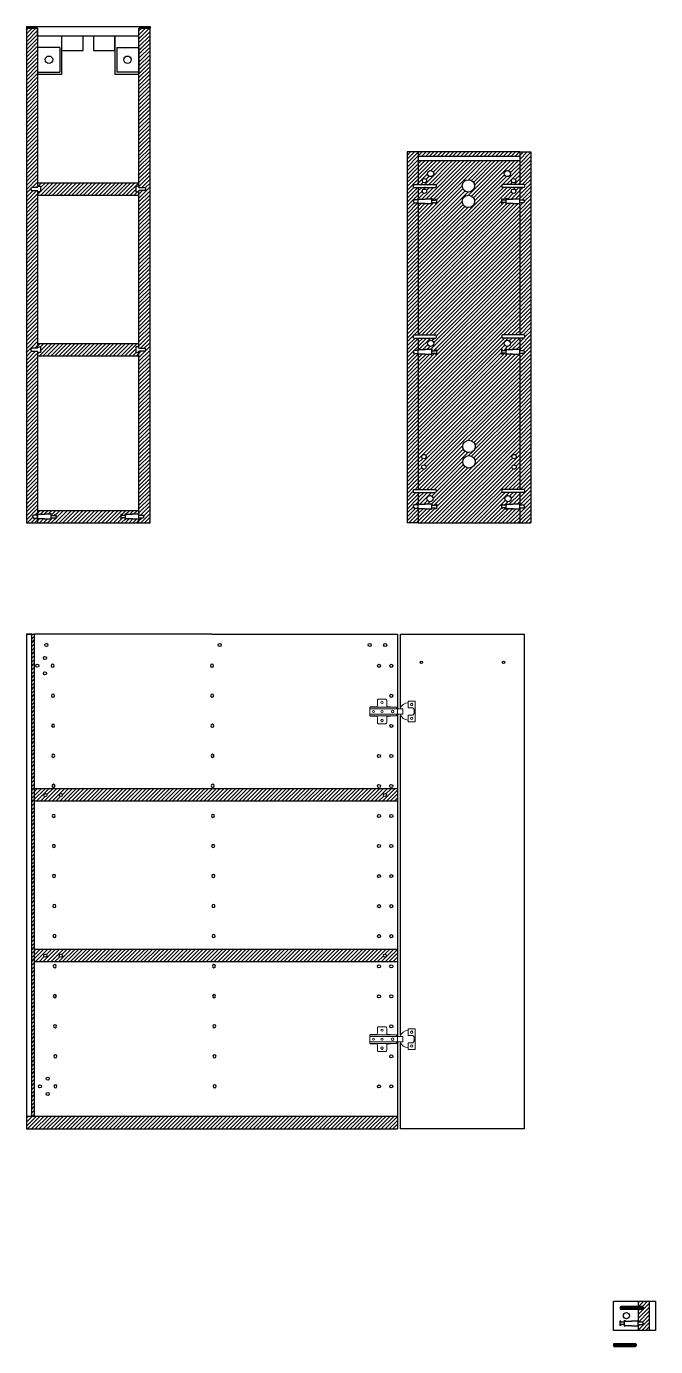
# Model space of a CAD drawing. Header units: millimetres. Extents: x 4413 to 32800, y 1732 to 26183.
# Drawn here: x 19314 to 20331, y 8447 to 10582 of the extents above; entities that cross this region are included whole.
import ezdxf

# ---------------------------------------------------------------- set-up
doc = ezdxf.new("R2010")
doc.units = ezdxf.units.MM
for name, color, linetype, lineweight in [('A-FURN_Num_Penna__252_Num_Penna__252_Num_Penna__3_Num_Penna__252_Num_Penna__252_Num_Penna__252_Num_Penna__252_Num_Penna__252_Num_Penna__252_Num_Penna__252_Num_Penna__252_Num_Penna__252_Num_Penna__252_Num_Penna__252_Num_Penna__5', 5, 'Continuous', 18), ('INFO_Num_Penna__2_Num_Penna__2_Num_Penna__2_Num_Penna__2_Num_Penna__5', 5, 'Continuous', 18), ('PDF _Geometria_Num_Penna__5', 5, 'Continuous', 18), ('PDF22_Geometry_Num_Penna__1_Num_Penna__255_Num_Penna__5_Num_Penna__5_Num_Penna__5', 5, 'Continuous', 18)]:
    doc.layers.add(name, color=color, linetype=linetype, lineweight=lineweight)
pattern_1 = [(45, (1805.32, 0), (-3.1430896, 3.1430896), [])]

# ---------------------------------------------------------------- blocks, each defined once
blk = doc.blocks.new('*U78')
at = {"color": 8}
blk.add_circle((0, 0), 2.5, dxfattribs=at)
blk = doc.blocks.new('*U79')
at = {"color": 0, "linetype": 'ByBlock', "lineweight": -2, "transparency": 16777216}
for p in [(0, 0), (0, -48.6), (0, -97.2), (0, -145.8), (0, -194.4), (0, -243), (0, -291.6), (0, -340.2), (0, -388.8), (0, -437.4), (0, -486), (0, -534.6), (0, -583.2), (0, -631.8), (0, -680.4)]:
    blk.add_blockref('*U78', p, dxfattribs=at)
blk = doc.blocks.new('*U80')
at = {"color": 8}
blk.add_circle((0, 0), 2.5, dxfattribs=at)
blk = doc.blocks.new('*U81')
at = {"color": 0, "linetype": 'ByBlock', "lineweight": -2, "transparency": 16777216}
for p in [(0, 0), (0, -48.6), (0, -97.2), (0, -145.8), (0, -194.4), (0, -243), (0, -291.6), (0, -340.2), (0, -388.8), (0, -437.4), (0, -486), (0, -534.6), (0, -583.2), (0, -631.8), (0, -680.4)]:
    blk.add_blockref('*U80', p, dxfattribs=at)

msp = doc.modelspace()

# ---------------------------------------------------------------- hatches: boundary and pattern name
h = msp.add_hatch()
h.set_pattern_fill('ANSI31', color=8, scale=1.4)
h.paths.add_polyline_path([(19332, 10056.6), (19322.2, 10056.6), (19321, 10059.1), (19322.2, 10061.6), (19332, 10061.6), (19332, 10316.6), (19322.2, 10316.6), (19321, 10319.1), (19322.2, 10321.6), (19332, 10321.6), (19332, 10579.1), (19314, 10579.1), (19314, 9779.1), (19332, 9779.1), (19332, 9786.6), (19325.2, 9786.6), (19324, 9789.1), (19325.2, 9791.6), (19332, 9791.6)])
h = msp.add_hatch()
h.set_pattern_fill('ANSI31', color=8, scale=1.4)
h.set_pattern_definition(pattern_1)
h.paths.add_polyline_path([(19496, 10061.6), (19505.8, 10061.6), (19507, 10059.1), (19505.8, 10056.6), (19496, 10056.6), (19496, 9791.6), (19502.8, 9791.6), (19504, 9789.1), (19502.8, 9786.6), (19496, 9786.6), (19496, 9779.1), (19514, 9779.1), (19514, 10579.1), (19496, 10579.1), (19496, 10321.6), (19505.8, 10321.6), (19507, 10319.1), (19505.8, 10316.6), (19496, 10316.6)])
h = msp.add_hatch()
h.set_pattern_fill('ANSI31', color=8, scale=1.4)
h.set_pattern_definition(pattern_1)
h.paths.add_polyline_path([(19947.6, 9779.1), (19929.6, 9779.1), (19929.6, 10379.1), (19947.6, 10379.1), (19947.6, 10326.6), (19946.6, 10326.6), (19940.6, 10326.6), (19939.6, 10325.6), (19939.6, 10322.6), (19940.6, 10321.6), (19947.6, 10321.6), (19947.6, 10304.1), (19947.6, 10301.6), (19940.8, 10301.6), (19939.6, 10299.1), (19940.8, 10296.6), (19947.6, 10296.6), (19947.6, 10294.1), (19947.6, 10083.1), (19946.6, 10083.1), (19940.6, 10083.1), (19939.6, 10082.1), (19939.6, 10079.1), (19940.6, 10078.1), (19946.6, 10078.1), (19947.6, 10078.1), (19947.6, 10060.6), (19947.6, 10058.1), (19940.8, 10058.1), (19939.6, 10055.6), (19940.8, 10053.1), (19947.6, 10053.1), (19947.6, 10050.6), (19947.6, 9833.1), (19946.6, 9833.1), (19940.6, 9833.1), (19939.6, 9832.1), (19939.6, 9829.1), (19940.6, 9828.1), (19946.6, 9828.1), (19947.6, 9828.1), (19947.6, 9810.6), (19947.6, 9808.1), (19940.8, 9808.1), (19939.6, 9805.6), (19940.8, 9803.1), (19947.6, 9803.1), (19947.6, 9800.6)])
h = msp.add_hatch()
h.set_pattern_fill('ANSI31', color=8, scale=1.4)
h.set_pattern_definition(pattern_1)
h.paths.add_polyline_path([(20029.6, 10372.1), (20111.6, 10372.1), (20111.6, 10379.1), (20029.6, 10379.1), (19947.6, 10379.1), (19947.6, 10372.1)])
h = msp.add_hatch()
h.set_pattern_fill('ANSI31', color=8, scale=1.4)
h.set_pattern_definition(pattern_1)
h.paths.add_polyline_path([(20111.6, 9779.1), (20129.6, 9779.1), (20129.6, 10379.1), (20111.6, 10379.1), (20111.6, 10326.6), (20112.6, 10326.6), (20118.6, 10326.6), (20119.6, 10325.6), (20119.6, 10322.6), (20118.6, 10321.6), (20111.6, 10321.6), (20111.6, 10304.1), (20111.6, 10301.6), (20118.4, 10301.6), (20119.6, 10299.1), (20118.4, 10296.6), (20111.6, 10296.6), (20111.6, 10294.1), (20111.6, 10083.1), (20112.6, 10083.1), (20118.6, 10083.1), (20119.6, 10082.1), (20119.6, 10079.1), (20118.6, 10078.1), (20112.6, 10078.1), (20111.6, 10078.1), (20111.6, 10060.6), (20111.6, 10058.1), (20118.4, 10058.1), (20119.6, 10055.6), (20118.4, 10053.1), (20111.6, 10053.1), (20111.6, 10050.6), (20111.6, 9833.1), (20112.6, 9833.1), (20118.6, 9833.1), (20119.6, 9832.1), (20119.6, 9829.1), (20118.6, 9828.1), (20112.6, 9828.1), (20111.6, 9828.1), (20111.6, 9810.6), (20111.6, 9808.1), (20118.4, 9808.1), (20119.6, 9805.6), (20118.4, 9803.1), (20111.6, 9803.1), (20111.6, 9800.6)])
h = msp.add_hatch()
h.set_pattern_fill('ANSI31', color=8, scale=1.4)
h.set_pattern_definition(pattern_1)
h.paths.add_polyline_path([(20082.1, 10059.1), (20083.6, 10059.1), (20083.6, 10057.6), (20089.6, 10057.6), (20089.6, 10060.6), (20090.6, 10059.4), (20100.6, 10059.4), (20110.6, 10059.4), (20111.6, 10060.6), (20111.6, 10078.1), (20083.7, 10078.1), (20082.7, 10079.1), (20082.7, 10082.1), (20083.7, 10083.1), (20111.6, 10083.1), (20111.6, 10294.1), (20110.6, 10295.4), (20100.6, 10295.4), (20090.6, 10295.4), (20089.6, 10294.1), (20089.6, 10297.1), (20083.6, 10297.1), (20083.6, 10295.6), (20082.1, 10295.6), (20082.1, 10302.6), (20083.6, 10302.6), (20083.6, 10301.1), (20089.6, 10301.1), (20089.6, 10304.1), (20090.6, 10302.9), (20100.6, 10302.9), (20110.6, 10302.9), (20111.6, 10304.1), (20111.6, 10321.6), (20083.7, 10321.6), (20082.7, 10322.6), (20082.7, 10325.6), (20083.7, 10326.6), (20111.6, 10326.6), (20111.6, 10365.1), (20029.6, 10365.1), (19947.6, 10365.1), (19947.6, 10326.6), (19975.5, 10326.6), (19976.5, 10325.6), (19976.5, 10322.6), (19975.5, 10321.6), (19947.6, 10321.6), (19947.6, 10304.1), (19948.6, 10302.9), (19958.6, 10302.9), (19968.6, 10302.9), (19969.6, 10304.1), (19969.6, 10301.1), (19975.6, 10301.1), (19975.6, 10302.6), (19977.1, 10302.6), (19977.1, 10295.6), (19975.6, 10295.6), (19975.6, 10297.1), (19969.6, 10297.1), (19969.6, 10296.6), (19969.6, 10294.1), (19968.6, 10295.4), (19958.6, 10295.4), (19948.6, 10295.4), (19947.6, 10294.1), (19947.6, 10083.1), (19975.5, 10083.1), (19976.5, 10082.1), (19976.5, 10079.1), (19975.5, 10078.1), (19947.6, 10078.1), (19947.6, 10060.6), (19948.6, 10059.4), (19958.6, 10059.4), (19968.6, 10059.4), (19969.6, 10060.6), (19969.6, 10057.6), (19975.6, 10057.6), (19975.6, 10059.1), (19977.1, 10059.1), (19977.1, 10052.1), (19975.6, 10052.1), (19975.6, 10053.6), (19969.6, 10053.6), (19969.6, 10053.1), (19969.6, 10050.6), (19968.6, 10051.9), (19958.6, 10051.9), (19948.6, 10051.9), (19947.6, 10050.6), (19947.6, 9833.1), (19975.5, 9833.1), (19976.5, 9832.1), (19976.5, 9829.1), (19975.5, 9828.1), (19947.6, 9828.1), (19947.6, 9810.6), (19948.6, 9809.4), (19958.6, 9809.4), (19968.6, 9809.4), (19969.6, 9810.6), (19969.6, 9807.6), (19975.6, 9807.6), (19975.6, 9809.1), (19977.1, 9809.1), (19977.1, 9802.1), (19975.6, 9802.1), (19975.6, 9803.6), (19969.6, 9803.6), (19969.6, 9803.1), (19969.6, 9800.6), (19968.6, 9801.9), (19958.6, 9801.9), (19948.6, 9801.9), (19947.6, 9800.6), (19947.6, 9779.1), (20111.6, 9779.1), (20111.6, 9800.6), (20110.6, 9801.9), (20100.6, 9801.9), (20090.6, 9801.9), (20089.6, 9800.6), (20089.6, 9803.6), (20083.6, 9803.6), (20083.6, 9802.1), (20082.1, 9802.1), (20082.1, 9809.1), (20083.6, 9809.1), (20083.6, 9807.6), (20089.6, 9807.6), (20089.6, 9808.1), (20089.6, 9810.6), (20090.6, 9809.4), (20100.6, 9809.4), (20110.6, 9809.4), (20111.6, 9810.6), (20111.6, 9828.1), (20083.7, 9828.1), (20082.7, 9829.1), (20082.7, 9832.1), (20083.7, 9833.1), (20111.6, 9833.1), (20111.6, 10050.6), (20110.6, 10051.9), (20100.6, 10051.9), (20090.6, 10051.9), (20089.6, 10050.6), (20089.6, 10053.6), (20083.6, 10053.6), (20083.6, 10052.1), (20082.1, 10052.1)])
h.paths.add_polyline_path([(20086.6, 10069.6, -1), (20096.6, 10069.6, -1)], flags=16)
h.paths.add_polyline_path([(19962.6, 10069.6, -1), (19972.6, 10069.6, -1)], flags=16)
h.paths.add_polyline_path([(20039.6, 9902.8, -1), (20019.6, 9902.8, -1)], flags=16)
h.paths.add_polyline_path([(20039.6, 9877.8, -1), (20019.6, 9877.8, -1)], flags=16)
h.paths.add_polyline_path([(20106.1, 9886.3, -1), (20099.1, 9886.3, -1)], flags=16)
h.paths.add_polyline_path([(19960.1, 9886.3, -1), (19953.1, 9886.3, -1)], flags=16)
h.paths.add_polyline_path([(20106.1, 9869.3, -1), (20099.1, 9869.3, -1)], flags=16)
h.paths.add_polyline_path([(19960.1, 9869.3, -1), (19953.1, 9869.3, -1)], flags=16)
h.paths.add_polyline_path([(20097.6, 9818.1, -1), (20087.6, 9818.1, -1)], flags=16)
h.paths.add_polyline_path([(20018.6, 10299.1, -1), (20038.6, 10299.1, -1)], flags=16)
h.paths.add_polyline_path([(19971.6, 9818.1, -1), (19961.6, 9818.1, -1)], flags=16)
h.paths.add_polyline_path([(20018.6, 10324.1, -1), (20038.6, 10324.1, -1)], flags=16)
h.paths.add_polyline_path([(20098.1, 10315.6, -1), (20105.1, 10315.6, -1)], flags=16)
h.paths.add_polyline_path([(19954.1, 10315.6, -1), (19961.1, 10315.6, -1)], flags=16)
h.paths.add_polyline_path([(20098.1, 10332.6, -1), (20105.1, 10332.6, -1)], flags=16)
h.paths.add_polyline_path([(19954.1, 10332.6, -1), (19961.1, 10332.6, -1)], flags=16)
h.paths.add_polyline_path([(20086.6, 10344.1, -1), (20096.6, 10344.1, -1)], flags=16)
h.paths.add_polyline_path([(19962.6, 10344.1, -1), (19972.6, 10344.1, -1)], flags=16)
h = msp.add_hatch()
h.set_pattern_fill('ANSI31', color=8, scale=1.4)
h.set_pattern_definition(pattern_1)
h.paths.add_polyline_path([(19332, 10322.6), (19334.5, 10323.6), (19337, 10323.6), (19337, 10314.6), (19334.5, 10314.6), (19332, 10315.6), (19332, 10309.1), (19496, 10309.1), (19496, 10315.6), (19493.5, 10314.6), (19491, 10314.6), (19491, 10323.6), (19493.5, 10323.6), (19496, 10322.6), (19496, 10329.1), (19332, 10329.1)])
h = msp.add_hatch()
h.set_pattern_fill('ANSI31', color=8, scale=1.4)
h.set_pattern_definition(pattern_1)
h.paths.add_polyline_path([(19332, 10062.6), (19334.5, 10063.6), (19337, 10063.6), (19337, 10054.6), (19334.5, 10054.6), (19332, 10055.6), (19332, 10049.1), (19496, 10049.1), (19496, 10055.6), (19493.5, 10054.6), (19491, 10054.6), (19491, 10063.6), (19493.5, 10063.6), (19496, 10062.6), (19496, 10069.1), (19332, 10069.1)])
h = msp.add_hatch()
h.set_pattern_fill('ANSI31', color=8, scale=1.4)
h.set_pattern_definition(pattern_1)
h.paths.add_polyline_path([(19474, 9787.1), (19468, 9787.1), (19468, 9785.6), (19466.5, 9785.6), (19466.5, 9792.6), (19468, 9792.6), (19468, 9791.1), (19474, 9791.1), (19474, 9794.1), (19475, 9792.9), (19495, 9792.9), (19496, 9794.1), (19496, 9799.1), (19332, 9799.1), (19332, 9794.1), (19333, 9792.9), (19353, 9792.9), (19354, 9794.1), (19354, 9791.1), (19360, 9791.1), (19360, 9792.6), (19361.5, 9792.6), (19361.5, 9785.6), (19360, 9785.6), (19360, 9787.1), (19354, 9787.1), (19354, 9784.1), (19353, 9785.4), (19333, 9785.4), (19332, 9784.1), (19332, 9779.1), (19496, 9779.1), (19496, 9784.1), (19495, 9785.4), (19475, 9785.4), (19474, 9784.1)])
h = msp.add_hatch()
h.set_pattern_fill('ANSI31', color=8, scale=1.4)
h.paths.add_polyline_path([(19326.5, 8819), (19322.5, 8819), (19322.5, 9599), (19326.5, 9599)])
h = msp.add_hatch()
h.set_pattern_fill('ANSI31', color=8, scale=1.4)
edge = h.paths.add_edge_path(flags=16)
edge.add_arc((19893.6, 9339), 2.5, 0, 360)
edge = h.paths.add_edge_path(flags=16)
edge.add_arc((19344.7, 9339), 2.5, 0, 360)
edge = h.paths.add_edge_path(flags=16)
edge.add_arc((19369.7, 9339), 2.5, 0, 360)
edge = h.paths.add_edge_path()
edge.add_line((19326.5, 9349), (19326.5, 9329))
edge.add_line((19914, 9349), (19326.5, 9349))
edge.add_line((19914, 9329), (19326.5, 9329))
edge.add_line((19914, 9349), (19914, 9329))
h = msp.add_hatch()
h.set_pattern_fill('ANSI31', color=8, scale=1.4)
edge = h.paths.add_edge_path(flags=16)
edge.add_arc((19893.6, 9079), 2.5, 0, 360)
edge = h.paths.add_edge_path(flags=16)
edge.add_arc((19369.7, 9079), 2.5, 0, 360)
edge = h.paths.add_edge_path(flags=16)
edge.add_arc((19344.7, 9079), 2.5, 0, 360)
edge = h.paths.add_edge_path()
edge.add_line((19914, 9069), (19326.5, 9069))
edge.add_line((19326.5, 9089), (19326.5, 9069))
edge.add_line((19914, 9089), (19326.5, 9089))
edge.add_line((19914, 9089), (19914, 9069))
h = msp.add_hatch()
h.set_pattern_fill('ANSI31', color=8, scale=1.4)
edge = h.paths.add_edge_path()
edge.add_line((19314, 8819), (19314, 8799))
edge.add_line((19914, 8819), (19314, 8819))
edge.add_line((19314, 8799), (19914, 8799))
edge.add_line((19914, 8819), (19914, 8799))
h = msp.add_hatch()
h.set_pattern_fill('ANSI31', color=8, scale=1.4)
h.set_pattern_definition([(45, (1996.9822, -1321.448), (-3.1430896, 3.1430896), [])])
h.paths.add_polyline_path([(20303.2, 8472.7), (20321.2, 8472.7), (20321.2, 8520), (20303.2, 8520), (20303.2, 8511.7), (20304.2, 8511.7), (20310.2, 8511.7), (20311.2, 8510.7), (20311.2, 8507.7), (20310.2, 8506.7), (20304.2, 8506.7), (20303.2, 8506.7), (20303.2, 8489.2), (20303.2, 8486.7), (20310, 8486.7), (20311.2, 8484.2), (20310, 8481.7), (20303.2, 8481.7)])

# ---------------------------------------------------------------- linework, layer by layer
at = {"color": 7}
for p, q in [((19314, 10582.1), (19514, 10582.1)), ((19314, 10582.1), (19314, 10579.1)), ((19314, 10579.1), (19332, 10579.1)), ((19332, 10567.1), (19332, 10579.1)), ((19496, 10579.1), (19514, 10579.1)), ((19496, 10567.1), (19496, 10579.1)), ((19514, 10582.1), (19514, 10579.1)), ((19332, 10567.1), (19457.2, 10567.1)), ((19370.8, 10567.1), (19370.8, 10504.2)), ((19370.8, 10567.1), (19370.8, 10543.1)), ((19405.8, 10567.1), (19422.2, 10567.1)), ((19405.8, 10543.1), (19405.8, 10567.1)), ((19422.2, 10567.1), (19422.2, 10543.1)), ((19457.2, 10567.1), (19496, 10567.1)), ((19457.2, 10567.1), (19457.2, 10504.2)), ((19457.2, 10543.1), (19457.2, 10567.1)), ((19332, 10548.2), (19332, 10508.2)), ((19332, 10548.2), (19333, 10548.2)), ((19368, 10548.2), (19333, 10548.2)), ((19368, 10548.2), (19368, 10508.2)), ((19370.8, 10543.1), (19405.8, 10543.1)), ((19422.2, 10543.1), (19457.2, 10543.1)), ((19460, 10548.2), (19460, 10508.2)), ((19460, 10548.2), (19495, 10548.2)), ((19496, 10548.2), (19495, 10548.2)), ((19496, 10548.2), (19496, 10508.2)), ((19332, 10508.2), (19333, 10508.2)), ((19333, 10508.2), (19368, 10508.2)), ((19495, 10508.2), (19460, 10508.2)), ((19496, 10508.2), (19495, 10508.2)), ((19370.8, 10504.2), (19332, 10504.2)), ((19496, 10504.2), (19457.2, 10504.2)), ((19321, 10319.1), (19322.2, 10321.6)), ((19321, 10319.1), (19322.2, 10316.6)), ((19332, 10321.6), (19322.2, 10321.6)), ((19322.2, 10321.6), (19322.2, 10321.6)), ((19322.2, 10316.6), (19332, 10316.6)), ((19322.2, 10316.6), (19322.2, 10316.6)), ((19332, 10322.6), (19334.5, 10323.6)), ((19332, 10321.6), (19332, 10322.6)), ((19332, 10315.6), (19332, 10316.6)), ((19332, 10315.6), (19334.5, 10314.6)), ((19334.5, 10323.6), (19337, 10323.6)), ((19337, 10314.6), (19334.5, 10314.6)), ((19337, 10323.6), (19337, 10314.6)), ((19493.5, 10323.6), (19491, 10323.6)), ((19491, 10323.6), (19491, 10314.6)), ((19491, 10314.6), (19493.5, 10314.6)), ((19496, 10322.6), (19493.5, 10323.6)), ((19496, 10315.6), (19493.5, 10314.6)), ((19496, 10321.6), (19496, 10322.6)), ((19496, 10321.6), (19505.8, 10321.6)), ((19496, 10315.6), (19496, 10316.6)), ((19505.8, 10316.6), (19496, 10316.6)), ((19505.8, 10321.6), (19505.8, 10321.6)), ((19507, 10319.1), (19505.8, 10321.6)), ((19507, 10319.1), (19505.8, 10316.6)), ((19505.8, 10316.6), (19505.8, 10316.6)), ((19940.6, 10326.6), (19939.6, 10325.6)), ((19939.6, 10325.6), (19939.6, 10322.6)), ((19940.6, 10321.6), (19939.6, 10322.6)), ((19940.6, 10321.6), (19947.6, 10321.6)), ((19947.6, 10321.6), (19975.5, 10321.6)), ((19975.5, 10326.6), (19976.5, 10325.6)), ((19975.5, 10321.6), (19976.5, 10322.6)), ((19976.5, 10325.6), (19976.5, 10322.6)), ((20083.7, 10326.6), (20082.7, 10325.6)), ((20082.7, 10325.6), (20082.7, 10322.6)), ((20083.7, 10321.6), (20082.7, 10322.6)), ((20118.6, 10326.6), (20119.6, 10325.6)), ((20118.6, 10321.6), (20119.6, 10322.6)), ((20119.6, 10325.6), (20119.6, 10322.6)), ((19939.6, 10299.1), (19940.8, 10301.6)), ((19939.6, 10299.1), (19940.8, 10296.6)), ((19947.6, 10301.6), (19940.8, 10301.6)), ((19940.8, 10296.6), (19947.6, 10296.6)), ((19947.6, 10301.6), (19947.6, 10304.1)), ((19947.6, 10304.1), (19948.6, 10302.9)), ((19947.6, 10296.6), (19947.6, 10301.6)), ((19947.6, 10294.1), (19947.6, 10296.6)), ((19947.6, 10294.1), (19948.6, 10295.4)), ((19948.6, 10302.9), (19958.6, 10302.9)), ((19958.6, 10295.4), (19948.6, 10295.4)), ((19968.6, 10302.9), (19958.6, 10302.9)), ((19958.6, 10295.4), (19968.6, 10295.4)), ((19969.6, 10304.1), (19968.6, 10302.9)), ((19969.6, 10294.1), (19968.6, 10295.4)), ((19969.6, 10301.6), (19969.6, 10304.1)), ((19969.6, 10304.1), (19969.6, 10301.1)), ((19969.6, 10296.6), (19969.6, 10301.6)), ((19969.6, 10301.1), (19975.6, 10301.1)), ((19969.6, 10294.1), (19969.6, 10297.1)), ((19969.6, 10297.1), (19975.6, 10297.1)), ((19969.6, 10294.1), (19969.6, 10296.6)), ((19975.6, 10301.1), (19975.6, 10302.6)), ((19975.6, 10302.6), (19977.1, 10302.6)), ((19975.6, 10297.1), (19975.6, 10295.6)), ((19975.6, 10295.6), (19977.1, 10295.6)), ((19977.1, 10302.6), (19977.1, 10295.6)), ((20083.6, 10302.6), (20082.1, 10302.6)), ((20082.1, 10302.6), (20082.1, 10295.6)), ((20083.6, 10295.6), (20082.1, 10295.6)), ((20083.6, 10301.1), (20083.6, 10302.6)), ((20089.6, 10301.1), (20083.6, 10301.1)), ((20089.6, 10297.1), (20083.6, 10297.1)), ((20083.6, 10297.1), (20083.6, 10295.6)), ((20089.6, 10301.6), (20089.6, 10304.1)), ((20089.6, 10304.1), (20090.6, 10302.9)), ((20089.6, 10304.1), (20089.6, 10301.1)), ((20089.6, 10296.6), (20089.6, 10301.6)), ((20089.6, 10294.1), (20089.6, 10297.1)), ((20089.6, 10294.1), (20089.6, 10296.6)), ((20089.6, 10294.1), (20090.6, 10295.4)), ((20090.6, 10302.9), (20100.6, 10302.9)), ((20100.6, 10295.4), (20090.6, 10295.4)), ((20110.6, 10302.9), (20100.6, 10302.9)), ((20100.6, 10295.4), (20110.6, 10295.4)), ((20111.6, 10304.1), (20110.6, 10302.9)), ((20111.6, 10294.1), (20110.6, 10295.4)), ((20111.6, 10301.6), (20111.6, 10304.1)), ((20111.6, 10296.6), (20111.6, 10301.6)), ((20111.6, 10301.6), (20118.4, 10301.6)), ((20118.4, 10296.6), (20111.6, 10296.6)), ((20111.6, 10294.1), (20111.6, 10296.6)), ((20119.6, 10299.1), (20118.4, 10301.6)), ((20119.6, 10299.1), (20118.4, 10296.6)), ((19940.6, 10083.1), (19939.6, 10082.1)), ((19939.6, 10082.1), (19939.6, 10079.1)), ((19947.6, 10083.1), (19975.5, 10083.1)), ((19975.5, 10083.1), (19976.5, 10082.1)), ((19976.5, 10082.1), (19976.5, 10079.1)), ((20083.7, 10083.1), (20082.7, 10082.1)), ((20082.7, 10082.1), (20082.7, 10079.1)), ((20118.6, 10083.1), (20119.6, 10082.1)), ((20119.6, 10082.1), (20119.6, 10079.1)), ((19321, 10059.1), (19322.2, 10061.6)), ((19321, 10059.1), (19322.2, 10056.6)), ((19332, 10061.6), (19322.2, 10061.6)), ((19322.2, 10061.6), (19322.2, 10061.6)), ((19332, 10062.6), (19334.5, 10063.6)), ((19332, 10061.6), (19332, 10062.6)), ((19334.5, 10063.6), (19337, 10063.6)), ((19337, 10063.6), (19337, 10054.6)), ((19493.5, 10063.6), (19491, 10063.6)), ((19491, 10063.6), (19491, 10054.6)), ((19496, 10062.6), (19493.5, 10063.6)), ((19496, 10061.6), (19496, 10062.6)), ((19496, 10061.6), (19505.8, 10061.6)), ((19505.8, 10061.6), (19505.8, 10061.6)), ((19507, 10059.1), (19505.8, 10061.6)), ((19507, 10059.1), (19505.8, 10056.6)), ((19940.6, 10078.1), (19939.6, 10079.1)), ((19939.6, 10055.6), (19940.8, 10058.1)), ((19947.6, 10058.1), (19940.8, 10058.1)), ((19947.6, 10078.1), (19975.5, 10078.1)), ((19947.6, 10058.1), (19947.6, 10060.6)), ((19947.6, 10060.6), (19948.6, 10059.4)), ((19947.6, 10053.1), (19947.6, 10058.1)), ((19948.6, 10059.4), (19958.6, 10059.4)), ((19968.6, 10059.4), (19958.6, 10059.4)), ((19969.6, 10060.6), (19968.6, 10059.4)), ((19969.6, 10058.1), (19969.6, 10060.6)), ((19969.6, 10060.6), (19969.6, 10057.6)), ((19969.6, 10053.1), (19969.6, 10058.1)), ((19975.5, 10078.1), (19976.5, 10079.1)), ((19975.6, 10057.6), (19975.6, 10059.1)), ((19975.6, 10059.1), (19977.1, 10059.1)), ((19977.1, 10059.1), (19977.1, 10052.1)), ((20083.6, 10059.1), (20082.1, 10059.1)), ((20082.1, 10059.1), (20082.1, 10052.1)), ((20083.7, 10078.1), (20082.7, 10079.1)), ((20083.6, 10057.6), (20083.6, 10059.1)), ((20089.6, 10058.1), (20089.6, 10060.6)), ((20089.6, 10060.6), (20090.6, 10059.4)), ((20089.6, 10060.6), (20089.6, 10057.6)), ((20089.6, 10053.1), (20089.6, 10058.1)), ((20090.6, 10059.4), (20100.6, 10059.4)), ((20110.6, 10059.4), (20100.6, 10059.4)), ((20111.6, 10060.6), (20110.6, 10059.4)), ((20111.6, 10058.1), (20111.6, 10060.6)), ((20111.6, 10053.1), (20111.6, 10058.1)), ((20111.6, 10058.1), (20118.4, 10058.1)), ((20119.6, 10055.6), (20118.4, 10058.1)), ((20118.6, 10078.1), (20119.6, 10079.1)), ((19322.2, 10056.6), (19332, 10056.6)), ((19322.2, 10056.6), (19322.2, 10056.6)), ((19332, 10055.6), (19332, 10056.6)), ((19332, 10055.6), (19334.5, 10054.6)), ((19337, 10054.6), (19334.5, 10054.6)), ((19491, 10054.6), (19493.5, 10054.6)), ((19496, 10055.6), (19493.5, 10054.6)), ((19496, 10055.6), (19496, 10056.6)), ((19505.8, 10056.6), (19496, 10056.6)), ((19505.8, 10056.6), (19505.8, 10056.6)), ((19939.6, 10055.6), (19940.8, 10053.1)), ((19940.8, 10053.1), (19947.6, 10053.1)), ((19947.6, 10050.6), (19947.6, 10053.1)), ((19947.6, 10050.6), (19948.6, 10051.9)), ((19958.6, 10051.9), (19948.6, 10051.9)), ((19958.6, 10051.9), (19968.6, 10051.9)), ((19969.6, 10050.6), (19968.6, 10051.9)), ((19969.6, 10057.6), (19975.6, 10057.6)), ((19969.6, 10050.6), (19969.6, 10053.6)), ((19969.6, 10053.6), (19975.6, 10053.6)), ((19969.6, 10050.6), (19969.6, 10053.1)), ((19975.6, 10053.6), (19975.6, 10052.1)), ((19975.6, 10052.1), (19977.1, 10052.1)), ((20083.6, 10052.1), (20082.1, 10052.1)), ((20089.6, 10057.6), (20083.6, 10057.6)), ((20089.6, 10053.6), (20083.6, 10053.6)), ((20083.6, 10053.6), (20083.6, 10052.1)), ((20089.6, 10050.6), (20089.6, 10053.6)), ((20089.6, 10050.6), (20089.6, 10053.1)), ((20089.6, 10050.6), (20090.6, 10051.9)), ((20100.6, 10051.9), (20090.6, 10051.9)), ((20100.6, 10051.9), (20110.6, 10051.9)), ((20111.6, 10050.6), (20110.6, 10051.9)), ((20118.4, 10053.1), (20111.6, 10053.1)), ((20111.6, 10050.6), (20111.6, 10053.1)), ((20119.6, 10055.6), (20118.4, 10053.1)), ((19940.6, 9833.1), (19939.6, 9832.1)), ((19939.6, 9832.1), (19939.6, 9829.1)), ((19940.6, 9828.1), (19939.6, 9829.1)), ((19947.6, 9833.1), (19975.5, 9833.1)), ((19947.6, 9828.1), (19975.5, 9828.1)), ((19975.5, 9833.1), (19976.5, 9832.1)), ((19975.5, 9828.1), (19976.5, 9829.1)), ((19976.5, 9832.1), (19976.5, 9829.1)), ((20083.7, 9833.1), (20082.7, 9832.1)), ((20082.7, 9832.1), (20082.7, 9829.1)), ((20083.7, 9828.1), (20082.7, 9829.1)), ((20118.6, 9833.1), (20119.6, 9832.1)), ((20118.6, 9828.1), (20119.6, 9829.1)), ((20119.6, 9832.1), (20119.6, 9829.1)), ((19939.6, 9805.6), (19940.8, 9808.1)), ((19939.6, 9805.6), (19940.8, 9803.1)), ((19947.6, 9808.1), (19940.8, 9808.1)), ((19940.8, 9803.1), (19947.6, 9803.1)), ((19947.6, 9808.1), (19947.6, 9810.6)), ((19947.6, 9810.6), (19948.6, 9809.4)), ((19947.6, 9803.1), (19947.6, 9808.1)), ((19947.6, 9800.6), (19947.6, 9803.1)), ((19947.6, 9800.6), (19948.6, 9801.9)), ((19948.6, 9809.4), (19958.6, 9809.4)), ((19958.6, 9801.9), (19948.6, 9801.9)), ((19968.6, 9809.4), (19958.6, 9809.4)), ((19958.6, 9801.9), (19968.6, 9801.9)), ((19969.6, 9810.6), (19968.6, 9809.4)), ((19969.6, 9800.6), (19968.6, 9801.9)), ((19969.6, 9808.1), (19969.6, 9810.6)), ((19969.6, 9810.6), (19969.6, 9807.6)), ((19969.6, 9803.1), (19969.6, 9808.1)), ((19969.6, 9807.6), (19975.6, 9807.6)), ((19969.6, 9800.6), (19969.6, 9803.6)), ((19969.6, 9803.6), (19975.6, 9803.6)), ((19969.6, 9800.6), (19969.6, 9803.1)), ((19975.6, 9807.6), (19975.6, 9809.1)), ((19975.6, 9809.1), (19977.1, 9809.1)), ((19975.6, 9803.6), (19975.6, 9802.1)), ((19975.6, 9802.1), (19977.1, 9802.1)), ((19977.1, 9809.1), (19977.1, 9802.1)), ((20083.6, 9809.1), (20082.1, 9809.1)), ((20082.1, 9809.1), (20082.1, 9802.1)), ((20083.6, 9802.1), (20082.1, 9802.1)), ((20083.6, 9807.6), (20083.6, 9809.1)), ((20089.6, 9807.6), (20083.6, 9807.6)), ((20089.6, 9803.6), (20083.6, 9803.6)), ((20083.6, 9803.6), (20083.6, 9802.1)), ((20089.6, 9808.1), (20089.6, 9810.6)), ((20089.6, 9810.6), (20090.6, 9809.4)), ((20089.6, 9810.6), (20089.6, 9807.6)), ((20089.6, 9803.1), (20089.6, 9808.1)), ((20089.6, 9800.6), (20089.6, 9803.6)), ((20089.6, 9800.6), (20089.6, 9803.1)), ((20089.6, 9800.6), (20090.6, 9801.9)), ((20090.6, 9809.4), (20100.6, 9809.4)), ((20100.6, 9801.9), (20090.6, 9801.9)), ((20110.6, 9809.4), (20100.6, 9809.4)), ((20100.6, 9801.9), (20110.6, 9801.9)), ((20111.6, 9810.6), (20110.6, 9809.4)), ((20111.6, 9800.6), (20110.6, 9801.9)), ((20111.6, 9808.1), (20111.6, 9810.6)), ((20111.6, 9803.1), (20111.6, 9808.1)), ((20111.6, 9808.1), (20118.4, 9808.1)), ((20118.4, 9803.1), (20111.6, 9803.1)), ((20111.6, 9800.6), (20111.6, 9803.1)), ((20119.6, 9805.6), (20118.4, 9808.1)), ((20119.6, 9805.6), (20118.4, 9803.1)), ((19324, 9789.1), (19325.2, 9791.6)), ((19324, 9789.1), (19325.2, 9786.6)), ((19332, 9791.6), (19325.2, 9791.6)), ((19325.2, 9786.6), (19332, 9786.6)), ((19332, 9791.6), (19332, 9794.1)), ((19332, 9794.1), (19333, 9792.9)), ((19332, 9786.6), (19332, 9791.6)), ((19332, 9784.1), (19332, 9786.6)), ((19332, 9784.1), (19333, 9785.4)), ((19333, 9792.9), (19343, 9792.9)), ((19343, 9785.4), (19333, 9785.4)), ((19353, 9792.9), (19343, 9792.9)), ((19343, 9785.4), (19353, 9785.4)), ((19354, 9794.1), (19353, 9792.9)), ((19354, 9784.1), (19353, 9785.4)), ((19354, 9791.6), (19354, 9794.1)), ((19354, 9794.1), (19354, 9791.1)), ((19354, 9786.6), (19354, 9791.6)), ((19354, 9791.1), (19360, 9791.1)), ((19354, 9784.1), (19354, 9787.1)), ((19354, 9787.1), (19360, 9787.1)), ((19354, 9784.1), (19354, 9786.6)), ((19360, 9791.1), (19360, 9792.6)), ((19360, 9792.6), (19361.5, 9792.6)), ((19360, 9787.1), (19360, 9785.6)), ((19360, 9785.6), (19361.5, 9785.6)), ((19361.5, 9792.6), (19361.5, 9785.6)), ((19468, 9792.6), (19466.5, 9792.6)), ((19466.5, 9792.6), (19466.5, 9785.6)), ((19468, 9785.6), (19466.5, 9785.6)), ((19468, 9791.1), (19468, 9792.6)), ((19474, 9791.1), (19468, 9791.1)), ((19474, 9787.1), (19468, 9787.1)), ((19468, 9787.1), (19468, 9785.6)), ((19474, 9791.6), (19474, 9794.1)), ((19474, 9794.1), (19475, 9792.9)), ((19474, 9794.1), (19474, 9791.1)), ((19474, 9786.6), (19474, 9791.6)), ((19474, 9784.1), (19474, 9787.1)), ((19474, 9784.1), (19474, 9786.6)), ((19474, 9784.1), (19475, 9785.4)), ((19475, 9792.9), (19485, 9792.9)), ((19485, 9785.4), (19475, 9785.4)), ((19495, 9792.9), (19485, 9792.9)), ((19485, 9785.4), (19495, 9785.4)), ((19496, 9794.1), (19495, 9792.9)), ((19496, 9784.1), (19495, 9785.4)), ((19496, 9791.6), (19496, 9794.1)), ((19496, 9786.6), (19496, 9791.6)), ((19496, 9791.6), (19502.8, 9791.6)), ((19502.8, 9786.6), (19496, 9786.6)), ((19496, 9784.1), (19496, 9786.6)), ((19504, 9789.1), (19502.8, 9791.6)), ((19504, 9789.1), (19502.8, 9786.6)), ((19314, 9599), (19322.5, 9599)), ((19914, 9599), (19914, 9478.5)), ((19914, 9469.5), (19914, 8948.5)), ((19914, 8939.5), (19914, 8819)), ((20275.3, 8511.7), (20274.3, 8510.7)), ((20274.3, 8510.7), (20274.3, 8507.7)), ((20275.3, 8506.7), (20274.3, 8507.7)), ((20310.2, 8511.7), (20311.2, 8510.7)), ((20310.2, 8506.7), (20311.2, 8507.7)), ((20311.2, 8510.7), (20311.2, 8507.7)), ((20275.2, 8487.7), (20273.7, 8487.7)), ((20273.7, 8487.7), (20273.7, 8480.7)), ((20275.2, 8480.7), (20273.7, 8480.7)), ((20275.2, 8486.2), (20275.2, 8487.7)), ((20281.2, 8486.2), (20275.2, 8486.2)), ((20281.2, 8482.2), (20275.2, 8482.2)), ((20275.2, 8482.2), (20275.2, 8480.7)), ((20281.2, 8486.7), (20281.2, 8489.2)), ((20281.2, 8489.2), (20282.2, 8487.9)), ((20281.2, 8489.2), (20281.2, 8486.2)), ((20281.2, 8481.7), (20281.2, 8486.7)), ((20281.2, 8479.2), (20281.2, 8482.2)), ((20281.2, 8479.2), (20281.2, 8481.7)), ((20281.2, 8479.2), (20282.2, 8480.4)), ((20282.2, 8487.9), (20292.2, 8487.9)), ((20292.2, 8480.4), (20282.2, 8480.4)), ((20302.2, 8487.9), (20292.2, 8487.9)), ((20292.2, 8480.4), (20302.2, 8480.4)), ((20303.2, 8489.2), (20302.2, 8487.9)), ((20303.2, 8479.2), (20302.2, 8480.4)), ((20303.2, 8486.7), (20303.2, 8489.2)), ((20303.2, 8481.7), (20303.2, 8486.7)), ((20303.2, 8486.7), (20310, 8486.7)), ((20310, 8481.7), (20303.2, 8481.7)), ((20303.2, 8479.2), (20303.2, 8481.7)), ((20311.2, 8484.2), (20310, 8486.7)), ((20311.2, 8484.2), (20310, 8481.7)), ((20264, 8451.7), (20263, 8450.7)), ((20263, 8450.7), (20263, 8447.7)), ((20264, 8446.7), (20263, 8447.7)), ((20264, 8446.7), (20271, 8446.7)), ((20271, 8446.7), (20298.9, 8446.7)), ((20298.9, 8451.7), (20299.9, 8450.7)), ((20298.9, 8446.7), (20299.9, 8447.7)), ((20299.9, 8450.7), (20299.9, 8447.7))]:
    msp.add_line(p, q, dxfattribs=at)
at = {"color": 1}
for p, q in [((19314, 10579.1), (19314, 9779.1)), ((19332, 10579.1), (19314, 10579.1)), ((19332, 10579.1), (19332, 10322.6)), ((19514, 10579.1), (19496, 10579.1)), ((19496, 10322.6), (19496, 10579.1)), ((19514, 9779.1), (19514, 10579.1)), ((19929.6, 10379.1), (19929.6, 9779.1)), ((19947.6, 10379.1), (19929.6, 10379.1)), ((19947.6, 10379.1), (19947.6, 10326.6)), ((20111.6, 10379.1), (20111.6, 10326.6)), ((20111.6, 10379.1), (20129.6, 10379.1)), ((20129.6, 10379.1), (20129.6, 9779.1)), ((19332, 10329.1), (19496, 10329.1)), ((19332, 10315.6), (19332, 10062.6)), ((19496, 10061.6), (19496, 10315.6)), ((19947.6, 10321.6), (19947.6, 10304.1)), ((20111.6, 10321.6), (20111.6, 10304.1)), ((19332, 10309.1), (19496, 10309.1)), ((19947.6, 10294.1), (19947.6, 10083.1)), ((20111.6, 10294.1), (20111.6, 10083.1)), ((19332, 10069.1), (19496, 10069.1)), ((19947.6, 10078.1), (19947.6, 10060.6)), ((20111.6, 10078.1), (20111.6, 10060.6)), ((19332, 10055.6), (19332, 9779.1)), ((19332, 10049.1), (19496, 10049.1)), ((19496, 9779.1), (19496, 10056.6)), ((19947.6, 10050.6), (19947.6, 9833.1)), ((20111.6, 10050.6), (20111.6, 9833.1)), ((19947.6, 9828.1), (19947.6, 9810.6)), ((20111.6, 9828.1), (20111.6, 9810.6)), ((19332, 9799.1), (19496, 9799.1)), ((19947.6, 9800.6), (19947.6, 9779.1)), ((20111.6, 9800.6), (20111.6, 9779.1)), ((19314, 9779.1), (19514, 9779.1)), ((19314, 9779.1), (19314, 9779.1)), ((19947.6, 9779.1), (19929.6, 9779.1)), ((19947.6, 9779.1), (20111.6, 9779.1)), ((20111.6, 9779.1), (20129.6, 9779.1)), ((19322.5, 8819), (19322.5, 9599)), ((19322.5, 9599), (19326.5, 9599)), ((19326.5, 9599), (19326.5, 8819)), ((19326.5, 9524.1), (19322.5, 9524.1)), ((19914, 9349), (19326.5, 9349)), ((19326.5, 9349), (19326.5, 9329)), ((19914, 9349), (19914, 9329)), ((19914, 9329), (19326.5, 9329)), ((19914, 9089), (19326.5, 9089)), ((19326.5, 9089), (19326.5, 9069)), ((19914, 9089), (19914, 9069)), ((19914, 9069), (19326.5, 9069)), ((19914, 8819), (19314, 8819)), ((19314, 8819), (19314, 8799)), ((19314, 8799), (19914, 8799)), ((19326.5, 8819), (19322.5, 8819)), ((19914, 8819), (19914, 8799)), ((20303.2, 8520), (20303.2, 8511.7)), ((20303.2, 8506.7), (20303.2, 8489.2)), ((20321.2, 8520), (20321.2, 8472.7)), ((20303.2, 8479.2), (20303.2, 8472.7))]:
    msp.add_line(p, q, dxfattribs=at)
for p, q in [((19314, 9599), (19314, 8819)), ((19614, 9599), (19326.5, 9599)), ((19614, 9599), (19914, 9599)), ((19914, 9599), (19914, 9478.5)), ((19914, 9469.5), (19914, 8948.5))]:
    msp.add_line(p, q)
for points in [[(20111.6, 10379.1), (20029.6, 10379.1), (19947.6, 10379.1)], [(19947.6, 10372.1), (20029.6, 10372.1), (20111.6, 10372.1)], [(19947.6, 10365.1), (20029.6, 10365.1), (20111.6, 10365.1)]]:
    msp.add_lwpolyline(points, dxfattribs=at)
at = {"color": 7}
for points in [[(19940.6, 10326.6), (19946.6, 10326.6), (19947.6, 10326.6)], [(19947.6, 10326.6), (19975.5, 10326.6)], [(20118.6, 10326.6), (20112.6, 10326.6), (20083.7, 10326.6)], [(20118.6, 10321.6), (20112.6, 10321.6), (20083.7, 10321.6)], [(19940.6, 10083.1), (19946.6, 10083.1), (19947.6, 10083.1)], [(20118.6, 10083.1), (20112.6, 10083.1), (20083.7, 10083.1)], [(19940.6, 10078.1), (19946.6, 10078.1), (19947.6, 10078.1)], [(20118.6, 10078.1), (20112.6, 10078.1), (20083.7, 10078.1)], [(19940.6, 9833.1), (19946.6, 9833.1), (19947.6, 9833.1)], [(19940.6, 9828.1), (19946.6, 9828.1), (19947.6, 9828.1)], [(20118.6, 9833.1), (20112.6, 9833.1), (20083.7, 9833.1)], [(20118.6, 9828.1), (20112.6, 9828.1), (20083.7, 9828.1)], [(19322.5, 9599), (19314, 9599), (19314, 8819)], [(19919, 9480.4), (19919, 9599), (20119, 9599), (20119, 8799), (19919, 8799), (19919, 8937.7)], [(19919, 8950.4), (19919, 9467.7)], [(20310.2, 8511.7), (20304.2, 8511.7), (20275.3, 8511.7)], [(20310.2, 8506.7), (20304.2, 8506.7), (20275.3, 8506.7)], [(20264, 8451.7), (20270, 8451.7), (20271, 8451.7)], [(20271, 8451.7), (20298.9, 8451.7)]]:
    msp.add_lwpolyline(points, dxfattribs=at)
for points in [[(19614, 9599), (19326.5, 9599)], [(19614, 9599), (19914, 9599), (19914, 9478.5)], [(19914, 9469.5), (19914, 8948.5)]]:
    msp.add_lwpolyline(points)
at = {"color": 4}
msp.add_lwpolyline([(20263, 8520), (20331.3, 8520), (20331.3, 8472.7), (20263, 8472.7)], close=True, dxfattribs=at)
at = {"color": 8}
for points in [[(20310.2, 8510.7), (20304.2, 8510.7), (20275.3, 8510.7)], [(20310.2, 8509.7), (20304.2, 8509.7), (20275.3, 8509.7)], [(20310.2, 8508.7), (20304.2, 8508.7), (20275.3, 8508.7)], [(20310.2, 8507.7), (20304.2, 8507.7), (20275.3, 8507.7)], [(20264, 8450.7), (20270, 8450.7), (20298.9, 8450.7)], [(20264, 8449.7), (20270, 8449.7), (20298.9, 8449.7)], [(20264, 8448.7), (20270, 8448.7), (20298.9, 8448.7)], [(20264, 8447.7), (20270, 8447.7), (20298.9, 8447.7)]]:
    msp.add_lwpolyline(points, dxfattribs=at)
at = {"color": 7}
for centre in [(19350.5, 10528.2), (19477.5, 10528.2)]:
    msp.add_circle(centre, 6, dxfattribs=at)
at = {"color": 9}
for centre, radius in [((19957.6, 10332.6), 3.5), ((19967.6, 10344.1), 5), ((20091.6, 10344.1), 5), ((20101.6, 10332.6), 3.5), ((19957.6, 10315.6), 3.5), ((20028.6, 10324.1), 10), ((20101.6, 10315.6), 3.5), ((20028.6, 10299.1, 17.3), 10), ((19967.6, 10069.6), 5), ((20091.6, 10069.6), 5), ((20029.6, 9902.8, 17.3), 10), ((19956.6, 9886.3), 3.5), ((20029.6, 9877.8), 10), ((20102.6, 9886.3), 3.5), ((19956.6, 9869.3), 3.5), ((20102.6, 9869.3), 3.5), ((19966.6, 9818.1), 5), ((20092.6, 9818.1), 5), ((20284.2, 8496.7), 5)]:
    msp.add_circle(centre, radius, dxfattribs=at)
at = {"color": 8}
for centre, radius in [((19346.3, 9581.6), 2.5), ((19626.5, 9581.6), 2.5), ((19869, 9581.4), 2.5), ((19894, 9581.4), 2.5), ((19331.5, 9548.1), 2.5), ((19344, 9560.6), 2.5), ((19884, 9547.9), 2.5), ((19904, 9547.9), 2.5), ((19952.5, 9553.5), 2), ((20085.5, 9553.5), 2), ((19344, 9535.6), 2.5), ((19904, 9499.3), 2.5), ((19904, 9450.7), 2.5), ((19884, 9402.1), 2.5), ((19904, 9402.1), 2.5), ((19884, 9353.5), 2.5), ((19904, 9353.5), 2.5), ((19344.7, 9339), 2.5), ((19369.7, 9339), 2.5), ((19893.6, 9339), 2.5), ((19884, 9304.9), 2.5), ((19904, 9304.9), 2.5), ((19884, 9256.3), 2.5), ((19904, 9256.3), 2.5), ((19884, 9207.7), 2.5), ((19904, 9207.7), 2.5), ((19884, 9159.1), 2.5), ((19904, 9159.1), 2.5), ((19884, 9110.5), 2.5), ((19904, 9110.5), 2.5), ((19344.7, 9079), 2.5), ((19369.7, 9079), 2.5), ((19893.6, 9079), 2.5), ((19884, 9061.9), 2.5), ((19904, 9061.9), 2.5), ((19884, 9013.3), 2.5), ((19904, 9013.3), 2.5), ((19904, 8964.7), 2.5), ((19904, 8916.1), 2.5), ((19335.9, 8867.7), 2.5), ((19348.4, 8880.2), 2.5), ((19884, 8867.5), 2.5), ((19904, 8867.5), 2.5), ((19348.4, 8855.2), 2.5)]:
    msp.add_circle(centre, radius, dxfattribs=at)
at = {"color": 7}
for p in [(19958, 10321.6), (20281.5, 8446.7)]:
    msp.add_point(p, dxfattribs=at)
at = {"layer": 'A-FURN_Num_Penna__252_Num_Penna__252_Num_Penna__3_Num_Penna__252_Num_Penna__252_Num_Penna__252_Num_Penna__252_Num_Penna__252_Num_Penna__252_Num_Penna__252_Num_Penna__252_Num_Penna__252_Num_Penna__252_Num_Penna__252_Num_Penna__5', "color": 8, "linetype": 'Continuous', "lineweight": 18}
for p, q in [((19914, 9478.5), (19914, 9469.5)), ((19914, 8948.5), (19914, 8939.5))]:
    msp.add_line(p, q, dxfattribs=at)
at = {"layer": 'INFO_Num_Penna__2_Num_Penna__2_Num_Penna__2_Num_Penna__2_Num_Penna__5', "color": 8, "linetype": 'Continuous', "lineweight": 18}
for centre in [(19889, 9488.5), (19875.2, 9474), (19889, 9474), (19889, 8958.5), (19875.2, 8944), (19889, 8944)]:
    msp.add_circle(centre, 1.82, dxfattribs=at)
at = {"layer": 'PDF _Geometria_Num_Penna__5', "color": 8, "linetype": 'Continuous', "lineweight": 18, "flags": 128}
for points in [[(19902.5, 9481), (19902.5, 9481.5), (19898.5, 9481.5, -0.414214), (19896.5, 9483.5), (19896.5, 9492, 0.414214), (19894.5, 9494), (19883.5, 9494, 0.414214), (19881.5, 9492), (19881.5, 9483.5, -0.414214), (19879.5, 9481.5), (19871, 9481.5, 0.414214), (19869, 9479.5), (19869, 9468.5, 0.414214), (19871, 9466.5), (19879.5, 9466.5, -0.414214), (19881.5, 9464.5), (19881.5, 9456, 0.414214), (19883.5, 9454), (19894.5, 9454, 0.414214), (19896.5, 9456), (19896.5, 9464.5, -0.414214), (19898.5, 9466.5), (19902.5, 9466.5), (19902.5, 9467)], [(19942.6, 9490.7), (19942.6, 9457.3), (19931.4, 9457.3), (19931.4, 9468.2), (19938.9, 9468.2, 0.197154), (19940.8, 9471)], [(19940.8, 9477, 0.194874), (19938.9, 9479.8), (19931.4, 9479.8), (19931.4, 9490.7), (19942.6, 9490.7)], [(19902.5, 8951), (19902.5, 8951.5), (19898.5, 8951.5, -0.414214), (19896.5, 8953.5), (19896.5, 8962, 0.414214), (19894.5, 8964), (19883.5, 8964, 0.414214), (19881.5, 8962), (19881.5, 8953.5, -0.414214), (19879.5, 8951.5), (19871, 8951.5, 0.414214), (19869, 8949.5), (19869, 8938.5, 0.414214), (19871, 8936.5), (19879.5, 8936.5, -0.414214), (19881.5, 8934.5), (19881.5, 8926, 0.414214), (19883.5, 8924), (19894.5, 8924, 0.414214), (19896.5, 8926), (19896.5, 8934.5, -0.414214), (19898.5, 8936.5), (19902.5, 8936.5), (19902.5, 8937)], [(19942.6, 8960.7), (19942.6, 8927.3), (19931.4, 8927.3), (19931.4, 8938.2), (19938.9, 8938.2, 0.197154), (19940.8, 8941)], [(19940.8, 8947, 0.194874), (19938.9, 8949.8), (19931.4, 8949.8), (19931.4, 8960.7), (19942.6, 8960.7)]]:
    msp.add_lwpolyline(points, format="xyb", dxfattribs=at)
for points in [[(19869, 9469.5), (19912.5, 9469.5), (19922.5, 9469.5), (19922.5, 9478.5), (19912.5, 9478.5), (19869, 9478.5)], [(19912.5, 9481), (19869.6, 9481)], [(19869.6, 9467), (19882, 9467)], [(19882, 9467), (19912.5, 9467), (19912.5, 9469.5)], [(19912.5, 9478.5), (19912.5, 9481)], [(19940.8, 9471), (19940.8, 9474), (19940.8, 9477)], [(19869, 8939.5), (19912.5, 8939.5), (19922.5, 8939.5), (19922.5, 8948.5), (19912.5, 8948.5), (19869, 8948.5)], [(19912.5, 8951), (19869.6, 8951)], [(19912.5, 8948.5), (19912.5, 8951)], [(19869.6, 8937), (19882, 8937)], [(19882, 8937), (19912.5, 8937), (19912.5, 8939.5)], [(19940.8, 8941), (19940.8, 8944), (19940.8, 8947)]]:
    msp.add_lwpolyline(points, dxfattribs=at)
at = {"layer": 'PDF _Geometria_Num_Penna__5', "color": 8, "linetype": 'Continuous', "lineweight": 18}
for centre, start, end in [((19931.4, 9474), 90.0013, 161.1595), ((19931.4, 9474), 198.8356, 270.0036), ((19931.4, 8944), 90.0013, 161.1595), ((19931.4, 8944), 198.8356, 270.0036)]:
    msp.add_arc(centre, 13.9, start, end, dxfattribs=at)
at = {"layer": 'PDF22_Geometry_Num_Penna__1_Num_Penna__255_Num_Penna__5_Num_Penna__5_Num_Penna__5', "color": 8, "linetype": 'Continuous', "lineweight": 18}
for centre in [(19937, 9485.2), (19889, 9459.5), (19906.2, 9474), (19937, 9462.8), (19937, 8955.2), (19889, 8929.5), (19906.2, 8944), (19937, 8932.8)]:
    msp.add_circle(centre, 2, dxfattribs=at)

# ---------------------------------------------------------------- block references
at = {"color": 8, "xscale": -1, "rotation": 0.3722358446884577}
for name, p in [('*U79', (19356.5, 9548.1)), ('*U81', (19614, 9548.1))]:
    msp.add_blockref(name, p, dxfattribs=at)

doc.saveas('drawing.dxf')
